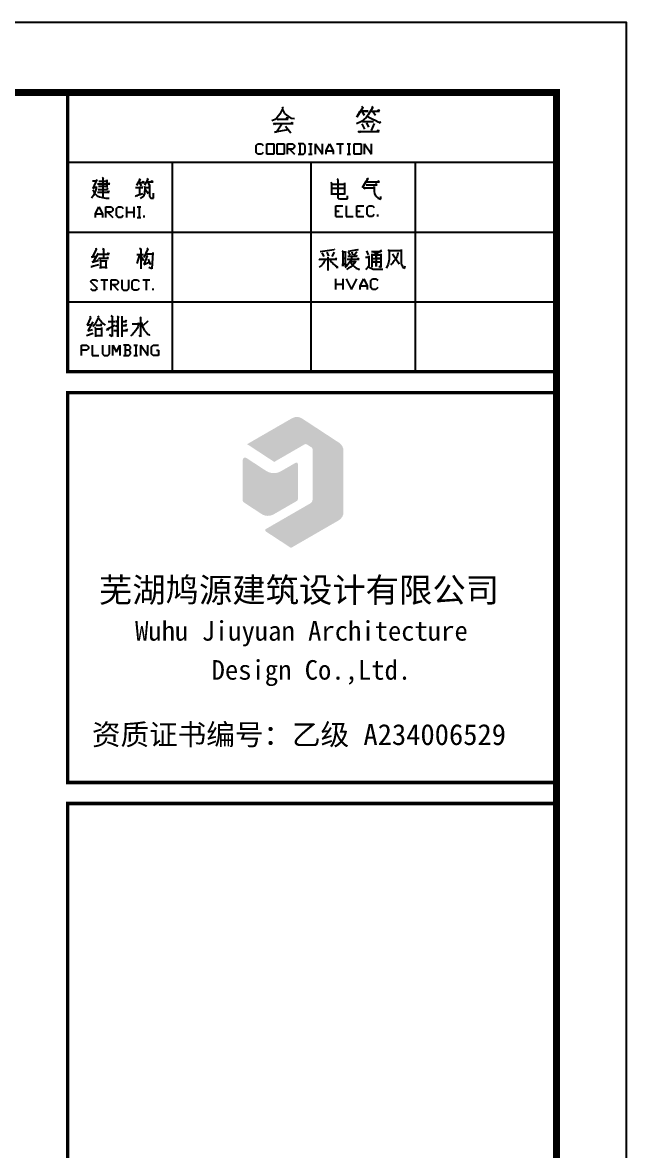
# Model space of a CAD drawing. Extents: x 2025205 to 2402328, y -557483 to 329036.
# Drawn here: x 2164710 to 2177677, y 159429 to 183654 of the extents above; entities that cross this region are included whole.
import ezdxf

# ---------------------------------------------------------------- set-up
doc = ezdxf.new("R2010")
doc.units = 0
doc.header["$LTSCALE"] = 1500
doc.header["$MEASUREMENT"] = 0
doc.layers.add('PUB_TITLE', color=4, linetype='Continuous')
doc.styles.add('STYLE4', font='simfang.ttf', dxfattribs={"width": 0.8})
doc.styles.add('图签2', font='simhei.ttf', dxfattribs={"height": 1000})

msp = doc.modelspace()

# ---------------------------------------------------------------- hatches: boundary and pattern name
at = {"layer": 'PUB_TITLE'}
h = msp.add_hatch(color=256, dxfattribs=at)
edge = h.paths.add_edge_path()
edge.add_ellipse((2171397.338064572, 174456.3832694849), major_axis=(-144.1779285890087, 144.1779285890087), ratio=0.9999999999999653, start_angle=225.0000000001424, end_angle=281.7428642561471)
edge.add_line((2171509.155402659, 174626.8867388619), (2170711.892938344, 175149.7368993275))
edge.add_ellipse((2170600.075600257, 174979.2334299511), major_axis=(-144.1779285887359, 144.1779285887359), ratio=0.9999999999999974, start_angle=-78.25713574382821, end_angle=-14.99999997287442)
edge.add_line((2170498.126409197, 175155.8146084617), (2169532.316187007, 174598.2038173061))
edge.add_line((2169532.316187007, 174598.2038173061), (2170113.731532861, 174216.9076689461))
edge.add_line((2170113.731532861, 174216.9076689461), (2170765.656832411, 174593.2969157211))
edge.add_ellipse((2170791.144130176, 174549.1516210935), major_axis=(36.04448214693746, 36.04448214693745), ratio=0.9999999999999745, start_angle=371.7428642561522, end_angle=435.0000000271238, ccw=False)
edge.add_line((2170819.098464698, 174591.7774884379), (2170915.236779441, 174528.7293260831))
edge.add_ellipse((2170887.282444919, 174486.1034587394), major_axis=(36.04448214777827, 36.04448214777825), ratio=0.9999999999997462, start_angle=314.99999999992565, end_angle=371.74286425592777, ccw=False)
edge.add_line((2170938.257040449, 174486.1034587387), (2170938.257040449, 173413.5759808044))
edge.add_ellipse((2170836.30784939, 173413.5759808044), major_axis=(-72.0889642944451, 72.088964294445), ratio=0.9999999999999458, start_angle=165.0000000265585, end_angle=224.999999999599, ccw=False)
edge.add_line((2170887.282444919, 173325.2853915484), (2169935.314594411, 172775.6664973998))
edge.add_ellipse((2169950.606973067, 172749.1793206236), major_axis=(-21.62668928813794, 21.62668928813793), ratio=0.9999999999999007, start_angle=-14.99999997343389, end_angle=101.742864255415)
edge.add_line((2169933.834372356, 172723.6038002181), (2170457.971961685, 172379.8707951515))
edge.add_ellipse((2170474.744562397, 172405.4463155563), major_axis=(21.62668928817741, 21.62668928817741), ratio=0.9999999999999938, start_angle=191.7428642543983, end_angle=255.000000025383)
edge.add_line((2170490.036941055, 172378.9591387794), (2171499.287255629, 172961.6500789404))
edge.add_ellipse((2171397.338064572, 173138.2312574517), major_axis=(144.1779285892063, 144.1779285892062), ratio=0.9999999999999477, start_angle=255.0000000270828, end_angle=315.0000000001423)
edge.add_line((2171601.236446689, 173138.2312574524), (2171601.236446689, 174456.3832694863))
h = msp.add_hatch(color=256, dxfattribs=at)
edge = h.paths.add_edge_path()
edge.add_ellipse((2169479.834981198, 173385.8926927447), major_axis=(29.71613420644969, 29.71613420644967), ratio=0.9999999999998969, start_angle=135.0000000030776, end_angle=191.742864259058)
edge.add_line((2169456.788603314, 173350.7506704645), (2169839.783500108, 173099.5800055824))
edge.add_ellipse((2169978.061767433, 173310.4321392584), major_axis=(-178.2968052391988, 178.2968052391988), ratio=0.9999999999999803, start_angle=101.7428642559012, end_angle=165.0000000269085)
edge.add_line((2170104.13664755, 173092.0640415752), (2170600.211208604, 173378.4728226243))
edge.add_ellipse((2170579.198728582, 173414.8675055716), major_axis=(-29.71613420645653, 29.71613420645653), ratio=0.9999999999999422, start_angle=165.0000000269174, end_angle=224.9999999999087)
edge.add_line((2170621.223688621, 173414.8675055716), (2170621.223688621, 174172.9012722112))
edge.add_ellipse((2170590.638931304, 174172.9012722119), major_axis=(21.62668928826362, 21.62668928826361), ratio=0.999999999999947, start_angle=314.9999999999985, end_angle=435.0000000256456)
edge.add_line((2170575.346552646, 174199.3884489888), (2170258.486560963, 174016.4492476962))
edge.add_ellipse((2170105.562774379, 174281.321015462), major_axis=(-216.2668928831128, 216.2668928831128), ratio=0.999999999999995, start_angle=101.74286425591981, end_angle=165.0000000268788, ccw=False)
edge.add_line((2169937.836767246, 174025.5658113989), (2169516.738930723, 174301.7246439685))
edge.add_ellipse((2169488.784596201, 174259.0987766241), major_axis=(36.04448214751914, 36.04448214751913), ratio=0.9999999999999017, start_angle=11.7428642554654, end_angle=134.9486282428271)
edge.add_line((2169437.810021162, 174259.1444807616), (2169437.810021162, 173385.8926927419))

# ---------------------------------------------------------------- linework, layer by layer
for p, q in [((2170233.527014535, 181687.1619280255), (2170203.527014507, 181651.1619280311)), ((2170257.527014557, 181729.16192802), (2170233.527014535, 181687.1619280255)), ((2170299.527014596, 181813.1619280053), (2170257.527014557, 181729.16192802)), ((2170287.527014585, 181843.1619280004), (2170299.527014596, 181813.1619280053)), ((2170293.527014591, 181783.1619280109), (2170311.527014608, 181741.1619280172)), ((2170311.527014608, 181741.1619280172), (2170335.52701463, 181699.1619280241)), ((2170335.52701463, 181699.1619280241), (2170371.527014663, 181669.1619280283)), ((2172015.527016195, 181831.1619280032), (2171889.527016077, 181621.1619280367)), ((2171889.527016077, 181621.1619280367), (2171961.527016144, 181747.1619280165)), ((2171961.527016144, 181747.1619280165), (2172129.527016301, 181747.1619280165)), ((2171991.527016172, 181855.161927999), (2172027.527016206, 181819.1619280053)), ((2171997.527016178, 181747.1619280165), (2172045.527016222, 181663.1619280297)), ((2172129.527016301, 181747.1619280165), (2171997.527016178, 181747.1619280165)), ((2172027.527016206, 181819.1619280053), (2172015.527016195, 181831.1619280032)), ((2172225.52701639, 181825.1619280046), (2172129.527016301, 181675.1619280276)), ((2172183.527016351, 181747.1619280165), (2172375.52701653, 181747.1619280165)), ((2172201.527016368, 181849.1619279997), (2172237.527016401, 181819.1619280053)), ((2172237.527016401, 181819.1619280053), (2172225.52701639, 181825.1619280046)), ((2172231.527016396, 181741.1619280172), (2172291.527016452, 181663.1619280297)), ((2172351.527016507, 181777.1619280109), (2172327.527016485, 181753.1619280158)), ((2172375.52701653, 181747.1619280165), (2172351.527016507, 181777.1619280109)), ((2170131.52701444, 181573.1619280444), (2170059.527014373, 181543.1619280493)), ((2170101.527014412, 181483.1619280591), (2170521.527014803, 181483.1619280591)), ((2170119.527014429, 181459.1619280619), (2170101.527014412, 181483.1619280591)), ((2170143.527014451, 181483.1619280591), (2170119.527014429, 181459.1619280619)), ((2170167.527014473, 181609.1619280388), (2170131.52701444, 181573.1619280444)), ((2170161.527014468, 181303.161928087), (2170275.527014574, 181477.1619280591)), ((2170203.527014507, 181651.1619280311), (2170167.527014473, 181609.1619280388)), ((2170179.527014485, 181579.1619280437), (2170413.527014703, 181579.1619280437)), ((2170197.527014501, 181555.1619280465), (2170179.527014485, 181579.1619280437)), ((2170221.527014524, 181579.1619280437), (2170197.527014501, 181555.1619280465)), ((2170371.527014663, 181669.1619280283), (2170419.527014708, 181633.1619280353)), ((2170389.52701468, 181615.1619280381), (2170371.527014663, 181585.1619280423)), ((2170413.527014703, 181579.1619280437), (2170389.52701468, 181615.1619280381)), ((2170419.527014708, 181633.1619280353), (2170473.527014758, 181603.1619280388)), ((2170473.527014758, 181603.1619280388), (2170551.527014831, 181591.1619280409)), ((2170491.527014775, 181507.1619280549), (2170473.527014758, 181483.1619280591)), ((2170521.527014803, 181483.1619280591), (2170491.527014775, 181507.1619280549)), ((2171985.527016167, 181525.1619280521), (2171883.527016072, 181477.1619280591)), ((2172039.527016217, 181573.1619280444), (2171985.527016167, 181525.1619280521)), ((2171997.527016178, 181477.1619280591), (2172051.527016228, 181363.1619280779)), ((2172009.527016189, 181525.1619280521), (2172243.527016407, 181525.1619280521)), ((2172087.527016262, 181615.1619280381), (2172039.527016217, 181573.1619280444)), ((2172129.527016301, 181675.1619280276), (2172087.527016262, 181615.1619280381)), ((2172093.527016267, 181501.1619280556), (2172141.527016312, 181405.1619280716)), ((2172111.527016284, 181645.1619280325), (2172171.52701634, 181609.1619280388)), ((2172171.52701634, 181609.1619280388), (2172231.527016396, 181579.1619280437)), ((2172261.527016424, 181483.1619280591), (2172195.527016362, 181333.1619280828)), ((2172231.527016396, 181579.1619280437), (2172279.52701644, 181555.1619280465)), ((2172279.52701644, 181555.1619280465), (2172345.527016502, 181519.1619280535)), ((2172345.527016502, 181519.1619280535), (2172405.527016558, 181513.1619280535)), ((2172405.527016558, 181513.1619280535), (2172357.527016513, 181495.1619280563)), ((2170413.527014703, 181351.16192808), (2170119.527014429, 181297.1619280884)), ((2170119.527014429, 181297.1619280884), (2170161.527014468, 181303.161928087)), ((2170353.527014647, 181429.1619280668), (2170467.527014753, 181285.1619280898)), ((2170467.527014753, 181285.1619280898), (2170413.527014703, 181351.16192808)), ((2171919.527016105, 181315.1619280856), (2172369.527016524, 181315.1619280856)), ((2171937.527016122, 181291.1619280891), (2171919.527016105, 181315.1619280856)), ((2171973.527016155, 181315.1619280856), (2171937.527016122, 181291.1619280891)), ((2172345.527016502, 181345.1619280814), (2172315.527016474, 181309.161928087)), ((2172369.527016524, 181315.1619280856), (2172345.527016502, 181345.1619280814)), ((2169727.628564021, 181011.8383523147), (2169765.128564057, 181049.3383523077)), ((2169727.628564021, 180861.8383523384), (2169727.628564021, 181011.8383523147)), ((2169765.128564057, 181049.3383523077), (2169840.128564127, 181049.3383523077)), ((2169840.128564127, 181049.3383523077), (2169877.62856416, 181011.8383523147)), ((2169952.62856423, 181049.3383523077), (2170102.62856437, 181049.3383523077)), ((2169952.62856423, 180824.3383523447), (2169952.62856423, 181049.3383523077)), ((2170102.62856437, 181049.3383523077), (2170102.62856437, 180824.3383523447)), ((2170177.62856444, 181049.3383523077), (2170327.628564579, 181049.3383523077)), ((2170177.62856444, 180824.3383523447), (2170177.62856444, 181049.3383523077)), ((2170327.628564579, 181049.3383523077), (2170327.628564579, 180824.3383523447)), ((2170402.628564649, 181049.3383523077), (2170515.128564755, 181049.3383523077)), ((2170402.628564649, 180824.3383523447), (2170402.628564649, 181049.3383523077)), ((2170515.128564755, 181049.3383523077), (2170552.628564789, 181011.8383523147)), ((2170552.628564789, 180974.3383523203), (2170515.128564755, 180936.8383523258)), ((2170552.628564789, 181011.8383523147), (2170552.628564789, 180974.3383523203)), ((2170740.128564965, 181049.3383523077), (2170627.628564859, 181049.3383523077)), ((2170665.128564895, 181049.3383523077), (2170665.128564895, 180824.3383523447)), ((2170777.628564999, 181011.8383523147), (2170740.128564965, 181049.3383523077)), ((2170777.628564999, 180861.8383523384), (2170777.628564999, 181011.8383523147)), ((2170852.628565068, 181049.3383523077), (2170927.628565138, 181049.3383523077)), ((2170890.128565105, 181049.3383523077), (2170890.128565105, 180824.3383523447)), ((2171002.628565208, 181049.3383523077), (2171152.628565348, 180824.3383523447)), ((2171002.628565208, 180824.3383523447), (2171002.628565208, 181049.3383523077)), ((2171152.628565348, 180824.3383523447), (2171152.628565348, 181049.3383523077)), ((2171227.628565418, 180899.3383523328), (2171302.628565487, 181049.3383523077)), ((2171302.628565487, 181049.3383523077), (2171377.628565557, 180899.3383523328)), ((2171452.628565627, 181049.3383523077), (2171602.628565767, 181049.3383523077)), ((2171527.628565697, 181049.3383523077), (2171527.628565697, 180824.3383523447)), ((2171677.628565837, 181049.3383523077), (2171752.628565907, 181049.3383523077)), ((2171715.128565873, 181049.3383523077), (2171715.128565873, 180824.3383523447)), ((2171827.628565976, 181049.3383523077), (2171977.628566116, 181049.3383523077)), ((2171827.628565976, 180824.3383523447), (2171827.628565976, 181049.3383523077)), ((2171977.628566116, 181049.3383523077), (2171977.628566116, 180824.3383523447)), ((2172052.628566186, 181049.3383523077), (2172202.628566326, 180824.3383523447)), ((2172052.628566186, 180824.3383523447), (2172052.628566186, 181049.3383523077)), ((2172202.628566326, 180824.3383523447), (2172202.628566326, 181049.3383523077)), ((2169765.128564057, 180824.3383523447), (2169727.628564021, 180861.8383523384)), ((2169840.128564127, 180824.3383523447), (2169765.128564057, 180824.3383523447)), ((2169877.62856416, 180861.8383523384), (2169840.128564127, 180824.3383523447)), ((2170102.62856437, 180824.3383523447), (2169952.62856423, 180824.3383523447)), ((2170327.628564579, 180824.3383523447), (2170177.62856444, 180824.3383523447)), ((2170515.128564755, 180936.8383523258), (2170402.628564649, 180936.8383523258)), ((2170440.128564686, 180936.8383523258), (2170552.628564789, 180824.3383523447)), ((2170627.628564859, 180824.3383523447), (2170740.128564965, 180824.3383523447)), ((2170740.128564965, 180824.3383523447), (2170777.628564999, 180861.8383523384)), ((2170852.628565068, 180824.3383523447), (2170927.628565138, 180824.3383523447)), ((2171227.628565418, 180899.3383523328), (2171377.628565557, 180899.3383523328)), ((2171227.628565418, 180824.3383523447), (2171227.628565418, 180899.3383523328)), ((2171377.628565557, 180899.3383523328), (2171377.628565557, 180824.3383523447)), ((2171677.628565837, 180824.3383523447), (2171752.628565907, 180824.3383523447)), ((2171977.628566116, 180824.3383523447), (2171827.628565976, 180824.3383523447)), ((2165677.348925039, 180653.5004129116), (2176177.348934818, 180653.5004129116)), ((2167923.895690979, 180653.5004129116), (2167923.895690979, 176195.2545468127)), ((2170899.007811868, 180653.5004129116), (2170899.007811868, 176195.2545468127)), ((2173143.864366502, 180653.5004129116), (2173143.864366502, 176195.2545468127)), ((2166211.336835577, 180253.2215390466), (2166283.336835644, 180253.2215390466)), ((2166307.336835667, 180282.0215390427), (2166216.136835582, 180090.0215390734)), ((2166345.736835702, 180248.4215390491), (2166518.536835863, 180248.4215390491)), ((2166417.736835769, 180330.0215390357), (2166451.336835801, 180306.0215390399)), ((2166432.136835783, 180315.6215390377), (2166432.136835783, 179898.0215391049)), ((2166451.336835801, 180306.0215390399), (2166432.136835783, 180315.6215390377)), ((2166518.536835863, 180277.2215390445), (2166518.536835863, 180109.2215390718)), ((2166518.536835863, 180248.4215390491), (2166518.536835863, 180277.2215390445)), ((2167233.736836529, 180291.6215390412), (2167156.936836458, 180157.221539062)), ((2167214.536836511, 180301.2215390389), (2167238.536836534, 180277.2215390424)), ((2167238.536836534, 180277.2215390424), (2167233.736836529, 180291.6215390412)), ((2167300.936836592, 180238.8215390486), (2167286.536836579, 180219.6215390523)), ((2167329.736836619, 180219.6215390523), (2167300.936836592, 180238.8215390486)), ((2167401.736836683, 180286.8215390423), (2167324.936836611, 180162.0215390623)), ((2167382.536836665, 180310.8215390388), (2167406.536836687, 180282.0215390427)), ((2167406.536836687, 180282.0215390427), (2167401.736836683, 180286.8215390423)), ((2167488.136836763, 180253.2215390466), (2167468.936836746, 180234.0215390497)), ((2167516.93683679, 180229.2215390501), (2167488.136836763, 180253.2215390466)), ((2171458.062189285, 180299.8312637785), (2171477.262189303, 180285.4312637798)), ((2171477.262189303, 180285.4312637798), (2171477.262189303, 179887.0312638446)), ((2172117.551953681, 180290.23126378), (2172011.951953582, 180112.6312638088)), ((2172107.951953672, 180319.0312637761), (2172122.351953685, 180280.6312637823)), ((2172122.351953685, 180280.6312637823), (2172117.551953681, 180290.23126378)), ((2172347.951953895, 180256.6312637851), (2172328.751953878, 180227.8312637897)), ((2172371.951953918, 180232.6312637886), (2172347.951953895, 180256.6312637851)), ((2166216.136835582, 180090.0215390734), (2166235.3368356, 180109.2215390704)), ((2166220.936835586, 180061.221539078), (2166240.136835604, 180032.4215390827)), ((2166235.3368356, 180109.2215390704), (2166292.936835653, 180109.2215390704)), ((2166240.136835604, 180032.4215390827), (2166249.736835613, 179998.821539087)), ((2166264.136835626, 180013.2215390857), (2166249.736835613, 179974.8215390919)), ((2166249.736835613, 179998.821539087), (2166273.736835635, 179965.2215390927)), ((2166278.53683564, 180046.8215390793), (2166264.136835626, 180013.2215390857)), ((2166288.136835649, 180080.4215390736), (2166278.53683564, 180046.8215390793)), ((2166292.936835653, 180133.2215390662), (2166288.136835649, 180080.4215390736)), ((2166292.936835653, 180109.2215390704), (2166292.936835653, 180133.2215390662)), ((2166316.936835676, 180186.0215390595), (2166585.736835926, 180186.0215390595)), ((2166316.936835676, 180008.4215390868), (2166571.336835912, 180008.4215390868)), ((2166336.136835693, 180066.021539079), (2166532.936835879, 180066.021539079)), ((2166518.536835863, 180133.2215390669), (2166340.936835698, 180133.2215390669)), ((2166528.136835872, 180085.2215390746), (2166513.736835859, 180070.8215390779)), ((2166518.536835863, 180109.2215390718), (2166518.536835863, 180133.2215390669)), ((2166537.736835881, 180070.8215390779), (2166528.136835872, 180090.0215390734)), ((2166532.936835879, 180090.0215390748), (2166528.136835872, 180085.2215390746)), ((2166556.936835899, 180032.4215390827), (2166528.136835872, 180008.4215390868)), ((2166532.936835879, 180066.021539079), (2166532.936835879, 180090.0215390748)), ((2166566.536835908, 180205.2215390557), (2166552.136835895, 180186.0215390595)), ((2166571.336835912, 180008.4215390868), (2166556.936835899, 180032.4215390827)), ((2166585.736835926, 180186.0215390595), (2166566.536835908, 180205.2215390557)), ((2167137.736836437, 180114.0215390692), (2167296.136836585, 180114.0215390692)), ((2167200.136836498, 180219.6215390523), (2167329.736836619, 180219.6215390523)), ((2167219.336836513, 180114.0215390692), (2167219.336836513, 179955.621539095)), ((2167296.136836585, 180114.0215390692), (2167219.336836513, 180114.0215390692)), ((2167224.13683652, 180210.0215390539), (2167257.736836552, 180157.221539062)), ((2167257.736836552, 180171.62153906), (2167252.936836547, 180152.4215390631)), ((2167257.736836552, 180157.221539062), (2167257.736836552, 180171.62153906)), ((2167320.136836607, 180138.0215390658), (2167334.53683662, 180109.2215390704)), ((2167334.53683662, 180109.2215390704), (2167329.736836616, 179979.6215390915)), ((2167344.136836629, 180114.0215390706), (2167435.336836714, 180114.0215390706)), ((2167348.936836634, 180066.0215390776), (2167406.536836687, 179984.4215390903)), ((2167368.136836652, 180229.2215390501), (2167516.93683679, 180229.2215390501)), ((2167396.936836679, 180224.4215390512), (2167430.53683671, 180162.0215390623)), ((2167416.136836696, 179998.8215390891), (2167396.936836679, 180008.4215390868)), ((2167406.536836687, 179984.4215390903), (2167416.136836696, 179998.8215390891)), ((2167440.136836719, 180176.4215390603), (2167425.736836705, 180147.6215390635)), ((2167430.53683671, 180162.0215390623), (2167440.136836719, 180176.4215390603)), ((2167435.336836714, 180147.6215390642), (2167435.336836714, 179922.0215391014)), ((2167435.336836714, 180114.0215390706), (2167435.336836714, 180147.6215390642)), ((2171328.462189164, 180223.0312637908), (2171342.862189177, 180199.0312637943)), ((2171342.862189177, 180199.0312637943), (2171342.862189177, 179954.2312638331)), ((2171347.662189182, 180179.8312637974), (2171621.262189437, 180179.8312637974)), ((2171347.662189182, 180098.2312638108), (2171621.262189437, 180098.2312638108)), ((2171626.062189441, 180208.6312637934), (2171626.062189441, 179963.8312638323)), ((2172011.951953582, 180112.6312638088), (2172079.151953642, 180232.6312637886)), ((2172040.751953609, 180103.0312638097), (2172261.551953815, 180103.0312638097)), ((2172064.751953632, 180079.0312638131), (2172040.751953609, 180103.0312638097)), ((2172079.151953645, 180103.0312638097), (2172064.751953632, 180079.0312638131)), ((2172079.151953642, 180232.6312637886), (2172371.951953918, 180232.6312637886)), ((2172088.751953654, 180170.2312637996), (2172323.951953873, 180170.2312637996)), ((2172261.551953815, 180131.8312638057), (2172261.551953815, 180074.2312638143)), ((2172261.551953815, 180103.0312638097), (2172261.551953815, 180131.8312638057)), ((2172261.551953815, 180074.2312638143), (2172261.551953815, 180031.0312638222)), ((2172261.551953815, 180031.0312638222), (2172266.351953819, 179978.2312638303)), ((2172299.951953851, 180189.4312637951), (2172280.751953833, 180165.4312637993)), ((2172323.951953873, 180170.2312637996), (2172299.951953851, 180189.4312637951)), ((2166230.536835595, 179936.4215390966), (2166192.136835559, 179878.8215391072)), ((2166249.736835613, 179974.8215390919), (2166230.536835595, 179936.4215390966)), ((2166273.736835635, 179965.2215390927), (2166312.136835671, 179931.6215390977)), ((2166312.136835671, 179931.6215390977), (2166360.136835716, 179912.4215391015)), ((2166360.136835716, 179912.4215391015), (2166427.336835778, 179893.2215391053)), ((2166427.336835778, 179893.2215391053), (2166499.336835845, 179883.6215391075)), ((2166499.336835845, 179883.6215391075), (2166571.336835912, 179883.6215391075)), ((2167132.936836433, 179931.6215390991), (2167291.33683658, 179984.4215390903)), ((2167156.936836455, 179917.2215391011), (2167132.936836433, 179931.6215390991)), ((2167166.536836464, 179936.421539098), (2167156.936836455, 179917.2215391011)), ((2167305.736836594, 179922.0215391014), (2167238.536836531, 179874.0215391084)), ((2167329.736836616, 179979.6215390915), (2167305.736836594, 179922.0215391014)), ((2167435.336836714, 179922.0215391014), (2167449.736836728, 179893.2215391053)), ((2167449.736836728, 179893.2215391053), (2167464.136836741, 179883.6215391075)), ((2167464.136836741, 179883.6215391075), (2167483.336836759, 179878.8215391072)), ((2167483.336836759, 179878.8215391072), (2167521.736836795, 179878.8215391072)), ((2167521.736836795, 179878.8215391072), (2167521.736836795, 179989.2215390892)), ((2171352.462189186, 179978.2312638303), (2171621.262189437, 179978.2312638303)), ((2171477.262189303, 179887.0312638446), (2171486.862189312, 179872.6312638465)), ((2171486.862189312, 179872.6312638465), (2171520.462189343, 179867.8312638463)), ((2171520.462189343, 179867.8312638463), (2171688.462189499, 179867.8312638463)), ((2171688.462189499, 179867.8312638463), (2171688.462189499, 179930.2312638366)), ((2172266.351953819, 179978.2312638303), (2172295.151953846, 179925.4312638377)), ((2172295.151953846, 179925.4312638377), (2172347.951953895, 179882.2312638457)), ((2172347.951953895, 179882.2312638457), (2172400.751953945, 179863.0312638488)), ((2172400.751953945, 179863.0312638488), (2172400.751953945, 179915.83126384)), ((2166273.7738069, 179544.755672005), (2166348.77380697, 179694.7556719813)), ((2166273.7738069, 179544.755672005), (2166423.773807039, 179544.755672005)), ((2166273.7738069, 179469.7556720169), (2166273.7738069, 179544.755672005)), ((2166348.77380697, 179694.7556719813), (2166423.773807039, 179544.755672005)), ((2166423.773807039, 179544.755672005), (2166423.773807039, 179469.7556720169)), ((2166498.773807109, 179694.7556719813), (2166611.273807213, 179694.7556719813)), ((2166498.773807109, 179469.7556720169), (2166498.773807109, 179694.7556719813)), ((2166611.273807213, 179582.2556719994), (2166498.773807109, 179582.2556719994)), ((2166536.273807143, 179582.2556719994), (2166648.773807249, 179469.7556720169)), ((2166611.273807213, 179694.7556719813), (2166648.773807249, 179657.2556719868)), ((2166648.773807249, 179619.7556719924), (2166611.273807213, 179582.2556719994)), ((2166648.773807249, 179657.2556719868), (2166648.773807249, 179619.7556719924)), ((2166723.773807319, 179657.2556719868), (2166761.273807352, 179694.7556719813)), ((2166723.773807319, 179507.2556720106), (2166723.773807319, 179657.2556719868)), ((2166761.273807352, 179469.7556720169), (2166723.773807319, 179507.2556720106)), ((2166761.273807352, 179694.7556719813), (2166836.273807422, 179694.7556719813)), ((2166836.273807422, 179694.7556719813), (2166873.773807459, 179657.2556719868)), ((2166873.773807459, 179507.2556720106), (2166836.273807422, 179469.7556720169)), ((2166948.773807528, 179469.7556720169), (2166948.773807528, 179694.7556719813)), ((2166948.773807528, 179582.2556719994), (2167098.773807668, 179582.2556719994)), ((2167098.773807668, 179694.7556719813), (2167098.773807668, 179469.7556720169)), ((2167173.773807738, 179694.7556719813), (2167248.773807808, 179694.7556719813)), ((2167211.273807772, 179694.7556719813), (2167211.273807772, 179469.7556720169)), ((2167323.773807878, 179469.7556720169), (2167323.773807878, 179507.2556720106)), ((2171435.434734755, 179715.2899094732), (2171585.434734895, 179715.2899094732)), ((2171435.434734755, 179490.2899095095), (2171435.434734755, 179715.2899094732)), ((2171435.434734755, 179602.7899094913), (2171510.434734825, 179602.7899094913)), ((2171660.434734965, 179715.2899094732), (2171660.434734965, 179490.2899095095)), ((2171885.434735174, 179715.2899094732), (2172035.434735314, 179715.2899094732)), ((2171885.434735174, 179490.2899095095), (2171885.434735174, 179715.2899094732)), ((2171885.434735174, 179602.7899094913), (2171960.434735244, 179602.7899094913)), ((2172110.434735384, 179677.7899094801), (2172147.934735417, 179715.2899094732)), ((2172110.434735384, 179527.7899095039), (2172110.434735384, 179677.7899094801)), ((2172147.934735417, 179490.2899095095), (2172110.434735384, 179527.7899095039)), ((2172147.934735417, 179715.2899094732), (2172222.934735487, 179715.2899094732)), ((2172222.934735487, 179715.2899094732), (2172260.434735524, 179677.7899094801)), ((2172260.434735524, 179527.7899095039), (2172222.934735487, 179490.2899095095)), ((2172335.434735593, 179490.2899095095), (2172335.434735593, 179527.7899095039)), ((2166836.273807422, 179469.7556720169), (2166761.273807352, 179469.7556720169)), ((2167173.773807738, 179469.7556720169), (2167248.773807808, 179469.7556720169)), ((2171435.434734755, 179490.2899095095), (2171585.434734895, 179490.2899095095)), ((2171660.434734965, 179490.2899095095), (2171810.434735104, 179490.2899095095)), ((2171885.434735174, 179490.2899095095), (2172035.434735314, 179490.2899095095)), ((2172222.934735487, 179490.2899095095), (2172147.934735417, 179490.2899095095)), ((2165677.348925039, 179153.5004131519), (2176177.348934818, 179153.5004131519)), ((2166292.936835653, 178785.3560391394), (2166211.336835577, 178622.1560391663)), ((2166283.336835644, 178814.1560391355), (2166292.936835653, 178785.3560391394)), ((2166427.336835778, 178799.7560391375), (2166456.136835805, 178785.3560391401)), ((2166446.536835796, 178794.9560391379), (2166446.536835796, 178598.1560391691)), ((2166456.136835805, 178785.3560391401), (2166446.536835796, 178794.9560391379)), ((2167219.336836516, 178809.3560391353), (2167252.936836547, 178790.156039139)), ((2167252.936836547, 178790.156039139), (2167252.936836547, 178362.9560392071)), ((2167396.936836681, 178790.156039139), (2167310.536836601, 178607.7560391682)), ((2167377.736836663, 178814.1560391355), (2167396.936836681, 178790.156039139)), ((2171393.398761988, 178792.3016471653), (2171398.198761992, 178773.1016471684)), ((2171892.598762453, 178787.5016471664), (2171911.79876247, 178758.7016471704)), ((2172559.798763074, 178782.7016471676), (2172583.798763096, 178753.9016471708)), ((2172838.198763333, 178782.7016471662), (2172838.198763333, 178509.1016472103)), ((2166192.136835559, 178612.5560391671), (2166292.936835656, 178636.5560391636)), ((2166211.336835577, 178622.1560391663), (2166192.136835559, 178612.5560391671)), ((2166201.736835571, 178506.9560391847), (2166331.336835692, 178540.5560391783)), ((2166331.336835692, 178694.1560391537), (2166225.736835593, 178516.5560391825)), ((2166292.936835656, 178636.5560391636), (2166331.336835692, 178694.1560391537)), ((2166321.736835683, 178554.956039177), (2166316.936835678, 178535.7560391794)), ((2166331.336835692, 178540.5560391783), (2166321.736835683, 178554.956039177)), ((2166350.536835707, 178679.756039157), (2166571.336835912, 178679.756039157)), ((2166364.93683572, 178665.356039159), (2166350.536835707, 178679.756039157)), ((2166350.536835707, 178593.3560391702), (2166556.936835902, 178593.3560391702)), ((2166360.136835716, 178569.3560391744), (2166350.536835707, 178593.3560391702)), ((2166379.336835734, 178583.7560391724), (2166360.136835716, 178569.3560391744)), ((2166379.336835734, 178679.756039157), (2166364.93683572, 178665.356039159)), ((2166364.936835723, 178559.7560391759), (2166384.136835738, 178540.5560391783)), ((2166384.136835738, 178540.5560391783), (2166384.136835738, 178367.7560392059)), ((2166504.13683585, 178550.1560391774), (2166504.13683585, 178530.9560391805)), ((2166504.13683585, 178367.7560392059), (2166504.13683585, 178550.1560391774)), ((2166532.936835879, 178617.3560391674), (2166528.136835872, 178598.1560391705)), ((2166556.936835902, 178593.3560391702), (2166532.936835879, 178617.3560391674)), ((2166556.936835899, 178708.5560391524), (2166542.536835886, 178684.5560391559)), ((2166571.336835912, 178679.756039157), (2166556.936835899, 178708.5560391524)), ((2167161.736836462, 178670.1560391579), (2167305.736836596, 178670.1560391579)), ((2167224.13683652, 178665.356039159), (2167166.536836467, 178478.1560391893)), ((2167252.936836547, 178636.5560391636), (2167305.736836596, 178540.5560391797)), ((2167387.336836672, 178641.3560391646), (2167310.536836601, 178454.1560391949)), ((2167358.536836646, 178684.5560391559), (2167502.53683678, 178684.5560391559)), ((2167368.136836655, 178660.5560391615), (2167387.336836672, 178641.3560391646)), ((2167406.53683669, 178569.3560391772), (2167449.736836731, 178454.1560391949)), ((2167507.336836784, 178718.1560391502), (2167483.336836762, 178362.9560392085)), ((2171081.398761697, 178571.5016472), (2171455.798762046, 178571.5016472)), ((2171095.798761711, 178552.3016472044), (2171081.398761697, 178571.5016472)), ((2171398.198761992, 178773.1016471684), (2171100.598761715, 178729.9016471764)), ((2171138.998761751, 178705.9016471799), (2171177.398761787, 178629.1016471921)), ((2171206.198761813, 178552.3016472044), (2171196.598761804, 178533.1016472075)), ((2171244.598761849, 178720.3016471765), (2171282.998761885, 178638.7016471899)), ((2171268.598761871, 178614.7016471927), (2171268.598761871, 178331.5016472391)), ((2171311.798761912, 178561.9016472022), (2171321.398761921, 178537.9016472064)), ((2171321.398761921, 178537.9016472064), (2171345.398761943, 178509.101647211)), ((2171402.998761997, 178725.1016471768), (2171350.198761947, 178629.1016471921)), ((2171436.598762028, 178590.7016471969), (2171422.198762015, 178566.7016472011)), ((2171455.798762046, 178571.5016472), (2171436.598762028, 178590.7016471969)), ((2171566.198762149, 178753.9016471708), (2171585.398762167, 178734.7016471745)), ((2171580.598762162, 178595.5016471965), (2171647.798762225, 178595.5016471965)), ((2171585.398762167, 178734.7016471745), (2171585.398762167, 178417.9016472246)), ((2171642.99876222, 178720.3016471779), (2171585.398762167, 178720.3016471779)), ((2171642.99876222, 178739.5016471741), (2171642.99876222, 178720.3016471779)), ((2171642.99876222, 178422.7016472248), (2171642.99876222, 178739.5016471741)), ((2171681.398762256, 178571.5016472014), (2171935.798762493, 178571.5016472014)), ((2171695.798762269, 178633.901647191), (2171892.598762453, 178633.901647191)), ((2171902.198762462, 178773.1016471684), (2171700.598762274, 178739.5016471741)), ((2171700.598762274, 178739.5016471741), (2171734.198762305, 178657.9016471875)), ((2171767.798762336, 178566.7016472011), (2171738.99876231, 178513.9016472099)), ((2171782.19876235, 178629.1016471921), (2171767.798762336, 178566.7016472011)), ((2171777.398762345, 178729.9016471764), (2171796.598762363, 178667.5016471853)), ((2171887.798762448, 178729.9016471764), (2171830.198762394, 178653.101647188)), ((2171882.998762444, 178648.3016471891), (2171873.398762435, 178633.901647191)), ((2171892.598762453, 178633.901647191), (2171882.998762444, 178648.3016471891)), ((2171911.79876247, 178590.7016471976), (2171897.398762457, 178566.7016472011)), ((2171911.79876247, 178758.7016471704), (2171902.198762462, 178773.1016471684)), ((2171935.798762493, 178571.5016472014), (2171911.79876247, 178590.7016471976)), ((2172074.998762622, 178614.7016471941), (2172142.198762685, 178614.7016471941)), ((2172098.998762645, 178753.9016471708), (2172132.598762676, 178662.7016471864)), ((2172142.198762685, 178643.5016471902), (2172142.198762685, 178422.7016472248)), ((2172142.198762685, 178614.7016471941), (2172142.198762685, 178643.5016471902)), ((2172204.598762743, 178739.5016471741), (2172401.398762926, 178739.5016471741)), ((2172214.198762752, 178686.7016471815), (2172214.198762752, 178662.7016471857)), ((2172214.198762752, 178398.7016472276), (2172214.198762752, 178686.7016471815)), ((2172214.198762752, 178662.7016471857), (2172401.398762926, 178662.7016471857)), ((2172223.798762761, 178585.901647198), (2172401.398762926, 178585.901647198)), ((2172257.398762792, 178720.3016471765), (2172334.198762864, 178667.5016471853)), ((2172300.598762833, 178686.7016471829), (2172257.398762792, 178720.3016471765)), ((2172420.598762944, 178758.7016471704), (2172300.598762833, 178686.7016471829)), ((2172305.398762837, 178653.1016471866), (2172305.398762837, 178413.1016472257)), ((2172305.398762837, 178585.901647198), (2172305.398762837, 178653.1016471866)), ((2172401.398762926, 178585.901647198), (2172305.398762837, 178585.901647198)), ((2172401.398762926, 178739.5016471741), (2172420.598762944, 178758.7016471704)), ((2172401.398762926, 178686.7016471815), (2172401.398762926, 178408.3016472268)), ((2172401.398762926, 178662.7016471857), (2172401.398762926, 178686.7016471815)), ((2172583.798763096, 178566.7016472011), (2172574.198763087, 178528.3016472072)), ((2172583.798763096, 178753.9016471708), (2172583.798763096, 178566.7016472011)), ((2172588.598763101, 178758.7016471697), (2172833.398763329, 178758.7016471697)), ((2172650.998763159, 178686.7016471808), (2172794.998763293, 178470.7016472151)), ((2172708.598763215, 178557.1016472019), (2172689.398763197, 178533.1016472054)), ((2172732.598763238, 178595.5016471958), (2172708.598763215, 178557.1016472019)), ((2172751.798763253, 178638.7016471885), (2172732.598763238, 178595.5016471958)), ((2172766.198763269, 178691.5016471797), (2172751.798763253, 178638.7016471885)), ((2172761.398763262, 178715.5016471762), (2172766.198763269, 178691.5016471797)), ((2166182.53683555, 178415.756039199), (2166345.736835702, 178458.9560391917)), ((2166201.736835568, 178401.3560392016), (2166182.53683555, 178415.756039199)), ((2166225.736835593, 178516.5560391825), (2166201.736835571, 178506.9560391847)), ((2166230.536835595, 178430.156039197), (2166201.736835568, 178401.3560392016)), ((2166504.13683585, 178530.9560391805), (2166384.136835738, 178530.9560391805)), ((2166384.136835738, 178401.3560392009), (2166504.13683585, 178401.3560392009)), ((2166384.136835738, 178367.7560392059), (2166384.136835738, 178401.3560392009)), ((2166504.13683585, 178401.3560392009), (2166504.13683585, 178367.7560392059)), ((2167310.536836601, 178454.1560391949), (2167430.536836713, 178506.9560391861)), ((2167483.336836762, 178362.9560392085), (2167420.936836704, 178391.7560392038)), ((2167459.336836739, 178468.5560391936), (2167435.336836717, 178502.1560391872)), ((2167449.736836731, 178454.1560391949), (2167459.336836739, 178468.5560391936)), ((2171110.198761727, 178417.901647226), (2171076.598761695, 178389.1016472299)), ((2171129.398761742, 178437.1016472222), (2171110.198761727, 178417.901647226)), ((2171153.398761764, 178456.3016472198), (2171129.398761742, 178437.1016472222)), ((2171172.598761782, 178485.1016472145), (2171153.398761764, 178456.3016472198)), ((2171182.198761791, 178509.101647211), (2171172.598761782, 178485.1016472145)), ((2171196.598761804, 178533.1016472075), (2171182.198761791, 178509.101647211)), ((2171345.398761943, 178509.101647211), (2171364.598761961, 178489.9016472148)), ((2171364.598761961, 178489.9016472148), (2171388.598761983, 178465.9016472176)), ((2171388.598761983, 178465.9016472176), (2171412.598762006, 178441.9016472218)), ((2171412.598762006, 178441.9016472218), (2171431.798762023, 178427.5016472244)), ((2171431.798762023, 178427.5016472244), (2171465.398762055, 178403.5016472279)), ((2171446.198762037, 178398.701647229), (2171489.398762077, 178398.701647229)), ((2171575.798762158, 178470.7016472165), (2171642.99876222, 178470.7016472165)), ((2171585.398762167, 178470.7016472165), (2171575.798762158, 178470.7016472165)), ((2171585.398762167, 178417.9016472246), (2171585.398762167, 178470.7016472165)), ((2171676.598762251, 178427.5016472237), (2171628.598762207, 178389.1016472299)), ((2171642.99876222, 178470.7016472165), (2171642.99876222, 178422.7016472248)), ((2171710.198762283, 178374.7016472311), (2171666.998762242, 178350.701647236)), ((2171705.398762278, 178461.1016472173), (2171676.598762251, 178427.5016472237)), ((2171738.99876231, 178513.9016472099), (2171705.398762278, 178461.1016472173)), ((2171753.398762323, 178398.7016472276), (2171710.198762283, 178374.7016472311)), ((2171748.598762318, 178509.1016472103), (2171772.598762341, 178475.5016472153)), ((2171753.398762323, 178523.5016472077), (2171858.998762421, 178523.5016472077)), ((2171796.598762363, 178437.1016472222), (2171753.398762323, 178398.7016472276)), ((2171772.598762341, 178475.5016472153), (2171801.398762368, 178437.1016472222)), ((2171834.998762399, 178485.1016472145), (2171796.598762363, 178437.1016472222)), ((2171801.398762368, 178437.1016472222), (2171834.998762399, 178403.5016472279)), ((2171858.998762421, 178533.1016472061), (2171834.998762399, 178485.1016472145)), ((2171834.998762399, 178403.5016472279), (2171873.398762435, 178374.7016472311)), ((2171858.998762421, 178523.5016472077), (2171858.998762421, 178533.1016472061)), ((2171873.398762435, 178374.7016472311), (2171940.598762497, 178360.3016472338)), ((2171945.398762502, 178360.3016472338), (2171916.598762475, 178345.9016472357)), ((2171940.598762497, 178360.3016472338), (2171945.398762502, 178360.3016472338)), ((2172098.998762645, 178365.1016472334), (2172074.998762622, 178350.701647236)), ((2172118.198762663, 178384.301647231), (2172098.998762645, 178365.1016472334)), ((2172142.198762685, 178422.7016472248), (2172118.198762663, 178384.301647231)), ((2172142.198762685, 178403.5016472279), (2172156.598762698, 178389.1016472299)), ((2172156.598762698, 178389.1016472299), (2172194.998762734, 178374.7016472318)), ((2172194.998762734, 178374.7016472318), (2172238.198762774, 178355.5016472356)), ((2172218.998762757, 178513.9016472092), (2172401.398762926, 178513.9016472092)), ((2172305.398762837, 178513.9016472092), (2172218.998762757, 178513.9016472092)), ((2172238.198762774, 178355.5016472356), (2172449.398762971, 178355.5016472356)), ((2172305.398762837, 178413.1016472257), (2172305.398762837, 178513.9016472092)), ((2172401.398762926, 178393.9016472287), (2172358.198762886, 178413.1016472257)), ((2172401.398762926, 178408.3016472268), (2172401.398762926, 178393.9016472287)), ((2172545.398763061, 178427.5016472237), (2172516.598763034, 178374.7016472311)), ((2172559.798763074, 178461.1016472173), (2172545.398763061, 178427.5016472237)), ((2172569.398763083, 178499.5016472125), (2172559.798763074, 178461.1016472173)), ((2172574.198763087, 178528.3016472072), (2172569.398763083, 178499.5016472125)), ((2172660.598763171, 178494.7016472123), (2172607.798763119, 178451.5016472188)), ((2172689.398763197, 178533.1016472054), (2172660.598763171, 178494.7016472123)), ((2172799.798763297, 178494.7016472123), (2172780.598763282, 178494.7016472123)), ((2172794.998763293, 178470.7016472151), (2172799.798763297, 178494.7016472123)), ((2172838.198763333, 178509.1016472103), (2172842.998763338, 178470.7016472165)), ((2172842.998763338, 178470.7016472165), (2172852.598763347, 178446.7016472199)), ((2172852.598763347, 178446.7016472199), (2172866.99876336, 178413.1016472257)), ((2172866.99876336, 178413.1016472257), (2172890.998763382, 178384.3016472296)), ((2172890.998763382, 178384.3016472296), (2172914.998763405, 178369.9016472322)), ((2172914.998763405, 178369.9016472322), (2172924.598763414, 178427.5016472223)), ((2166165.588550112, 178092.4720538701), (2166203.088550146, 178129.9720538645)), ((2166315.588550252, 177942.4720538938), (2166165.588550112, 178092.4720538701)), ((2166203.088550146, 178129.9720538645), (2166278.088550216, 178129.9720538645)), ((2166278.088550216, 178129.9720538645), (2166315.588550252, 178092.4720538701)), ((2166390.588550322, 178129.9720538645), (2166540.588550461, 178129.9720538645)), ((2166465.588550392, 178129.9720538645), (2166465.588550392, 177904.9720539001)), ((2166615.588550531, 178129.9720538645), (2166728.088550635, 178129.9720538645)), ((2166615.588550531, 177904.9720539001), (2166615.588550531, 178129.9720538645)), ((2166728.088550635, 178129.9720538645), (2166765.588550671, 178092.4720538701)), ((2166765.588550671, 178054.9720538757), (2166728.088550635, 178017.4720538813)), ((2166765.588550671, 178092.4720538701), (2166765.588550671, 178054.9720538757)), ((2166840.588550741, 178129.9720538645), (2166840.588550741, 177942.4720538938)), ((2166990.588550881, 177942.4720538938), (2166990.588550881, 178129.9720538645)), ((2167065.58855095, 178092.4720538701), (2167103.088550984, 178129.9720538645)), ((2167065.58855095, 177942.4720538938), (2167065.58855095, 178092.4720538701)), ((2167103.088550984, 178129.9720538645), (2167178.088551054, 178129.9720538645)), ((2167178.088551054, 178129.9720538645), (2167215.58855109, 178092.4720538701)), ((2167290.58855116, 178129.9720538645), (2167440.5885513, 178129.9720538645)), ((2167365.58855123, 178129.9720538645), (2167365.58855123, 177904.9720539001)), ((2171435.434734755, 177922.7045337725), (2171435.434734755, 178147.7045337362)), ((2171585.434734895, 178147.7045337362), (2171585.434734895, 177922.7045337725)), ((2171660.434734965, 178147.7045337362), (2171772.934735068, 177922.7045337725)), ((2171772.934735068, 177922.7045337725), (2171885.434735174, 178147.7045337362)), ((2171960.434735244, 177997.7045337593), (2172035.434735314, 178147.7045337362)), ((2172035.434735314, 178147.7045337362), (2172110.434735384, 177997.7045337593)), ((2172185.434735454, 178110.2045337425), (2172222.934735487, 178147.7045337362)), ((2172185.434735454, 177960.2045337656), (2172185.434735454, 178110.2045337425)), ((2172222.934735487, 178147.7045337362), (2172297.934735557, 178147.7045337362)), ((2172297.934735557, 178147.7045337362), (2172335.434735593, 178110.2045337425)), ((2166165.588550112, 177942.4720538938), (2166203.088550146, 177904.9720539001)), ((2166203.088550146, 177904.9720539001), (2166278.088550216, 177904.9720539001)), ((2166278.088550216, 177904.9720539001), (2166315.588550252, 177942.4720538938)), ((2166728.088550635, 178017.4720538813), (2166615.588550531, 178017.4720538813)), ((2166653.088550565, 178017.4720538813), (2166765.588550671, 177904.9720539001)), ((2166840.588550741, 177942.4720538938), (2166878.088550774, 177904.9720539001)), ((2166878.088550774, 177904.9720539001), (2166953.088550844, 177904.9720539001)), ((2166953.088550844, 177904.9720539001), (2166990.588550881, 177942.4720538938)), ((2167103.088550984, 177904.9720539001), (2167065.58855095, 177942.4720538938)), ((2167178.088551054, 177904.9720539001), (2167103.088550984, 177904.9720539001)), ((2167215.58855109, 177942.4720538938), (2167178.088551054, 177904.9720539001)), ((2167515.588551369, 177904.9720539001), (2167515.588551369, 177942.4720538938)), ((2171435.434734755, 178035.2045337537), (2171585.434734895, 178035.2045337537)), ((2171960.434735244, 177997.7045337593), (2172110.434735384, 177997.7045337593)), ((2171960.434735244, 177922.7045337725), (2171960.434735244, 177997.7045337593)), ((2172110.434735384, 177997.7045337593), (2172110.434735384, 177922.7045337725)), ((2172222.934735487, 177922.7045337725), (2172185.434735454, 177960.2045337656)), ((2172297.934735557, 177922.7045337725), (2172222.934735487, 177922.7045337725)), ((2172335.434735593, 177960.2045337656), (2172297.934735557, 177922.7045337725)), ((2165677.348925039, 177653.5004133915), (2176177.348934818, 177653.5004133915)), ((2166156.183695698, 177348.2334685752), (2166170.583695712, 177314.6334685809)), ((2166343.383695873, 177329.0334685796), (2166290.583695823, 177223.4334685965)), ((2166328.983695859, 177353.0334685748), (2166343.383695873, 177329.0334685796)), ((2166607.383696118, 177362.6334685739), (2166645.783696154, 177329.0334685796)), ((2166636.183696145, 177338.6334685774), (2166636.183696145, 176911.4334686468)), ((2166645.783696154, 177329.0334685796), (2166636.183696145, 177338.6334685774)), ((2166741.783696244, 177357.833468575), (2166775.383696275, 177319.4334685819)), ((2166756.183696257, 177329.0334685796), (2166756.183696257, 176906.633468648)), ((2166775.383696275, 177319.4334685819), (2166756.183696257, 177329.0334685796)), ((2166852.183696346, 176906.633468648), (2166852.183696346, 177348.2334685773)), ((2166170.583695712, 177314.6334685809), (2166093.78369564, 177151.4334686077)), ((2166093.78369564, 177151.4334686077), (2166175.383695716, 177165.8334686058)), ((2166218.583695753, 177228.2334685954), (2166112.983695658, 177031.4334686266)), ((2166242.583695779, 177146.6334686088), (2166213.783695752, 177122.633468613)), ((2166256.983695792, 177165.8334686058), (2166242.583695779, 177146.6334686088)), ((2166252.183695785, 177113.0334686139), (2166276.183695807, 177089.0334686188)), ((2166271.383695805, 177185.033468602), (2166256.983695792, 177165.8334686058)), ((2166290.583695823, 177223.4334685965), (2166271.383695805, 177185.033468602)), ((2166276.183695807, 177089.0334686188), (2166276.183695807, 176906.633468648)), ((2166280.983695814, 177151.4334686091), (2166410.583695932, 177151.4334686091)), ((2166343.383695873, 177305.0334685831), (2166391.383695917, 177247.4334685931)), ((2166396.183695919, 177175.4334686042), (2166386.58369591, 177151.4334686091)), ((2166391.383695917, 177247.4334685931), (2166405.783695931, 177223.4334685965)), ((2166410.583695932, 177151.4334686091), (2166396.183695919, 177175.4334686042)), ((2166405.783695931, 177223.4334685965), (2166429.783695953, 177199.4334686007)), ((2166405.783695928, 177103.4334686161), (2166405.783695928, 176911.4334686468)), ((2166429.783695953, 177199.4334686007), (2166448.983695971, 177180.2334686038)), ((2166448.983695971, 177180.2334686038), (2166482.583695999, 177156.233468608)), ((2166520.983696038, 177069.8334686211), (2166688.983696194, 177156.233468608)), ((2166578.583696092, 177098.6334686165), (2166535.383696051, 177041.0334686264)), ((2166549.783696065, 177233.0334685943), (2166688.983696194, 177233.0334685943)), ((2166703.383696208, 177233.0334685957), (2166760.983696261, 177233.0334685957)), ((2166756.183696257, 177233.0334685957), (2166703.383696208, 177233.0334685957)), ((2166703.383696208, 177141.83346861), (2166751.383696252, 177141.83346861)), ((2166756.183696257, 176906.633468648), (2166756.183696257, 177233.0334685957)), ((2166847.383696342, 177233.0334685964), (2166943.383696431, 177233.0334685964)), ((2166847.383696342, 177146.6334686102), (2166938.583696427, 177146.6334686102)), ((2166924.183696413, 177165.8334686065), (2166904.983696396, 177141.8334686114)), ((2166928.983696418, 177257.0334685915), (2166909.7836964, 177237.8334685953)), ((2166938.583696427, 177146.6334686102), (2166924.183696413, 177165.8334686065)), ((2166943.383696431, 177233.0334685964), (2166928.983696418, 177257.0334685915)), ((2167063.383696543, 177180.2334686031), (2167202.58369667, 177180.2334686031)), ((2167173.783696646, 177084.2334686178), (2167144.983696619, 177041.033468625)), ((2167192.983696664, 177132.2334686108), (2167173.783696646, 177084.2334686178)), ((2167207.383696677, 177204.2334685996), (2167192.983696664, 177132.2334686108)), ((2167202.58369667, 177180.2334686031), (2167207.383696677, 177204.2334685996)), ((2167231.3836967, 177324.2334685801), (2167260.183696726, 177314.6334685809)), ((2167245.783696713, 177314.6334685809), (2167245.783696713, 176906.6334686466)), ((2167260.183696726, 177314.6334685809), (2167245.783696713, 177314.6334685809)), ((2167260.183696726, 177213.833468596), (2167269.783696735, 177180.2334686024)), ((2167269.783696735, 177180.2334686024), (2167279.383696744, 177141.8334686086)), ((2167279.383696744, 177141.8334686086), (2167298.583696762, 177089.0334686167)), ((2167389.783696847, 177233.0334685943), (2167298.583696762, 177146.6334686074)), ((2167298.583696762, 177089.0334686167), (2167327.383696789, 177041.0334686243)), ((2167384.983696843, 177247.4334685924), (2167399.383696856, 177223.4334685951)), ((2167399.383696856, 177223.4334685951), (2167389.783696847, 177233.0334685943)), ((2166079.383695627, 176935.4334686426), (2166228.183695765, 176983.4334686343)), ((2166112.983695658, 177031.4334686266), (2166213.783695752, 177060.2334686234)), ((2166280.983695814, 177074.63346862), (2166410.583695932, 177074.63346862)), ((2166280.983695812, 176935.4334686433), (2166405.783695928, 176935.4334686433)), ((2166535.383696051, 177041.0334686264), (2166520.983696038, 177069.8334686211)), ((2166636.183696145, 176911.4334686468), (2166573.783696087, 176949.83346864)), ((2166669.783696176, 177036.2334686276), (2166751.383696252, 177036.2334686276)), ((2166852.183696346, 177041.0334686264), (2166962.583696449, 177041.0334686264)), ((2166943.383696431, 177065.0334686222), (2166928.983696418, 177041.0334686264)), ((2166962.583696449, 177041.0334686264), (2166943.383696431, 177065.0334686222)), ((2167068.183696548, 176954.6334686389), (2167024.983696507, 176925.8334686435)), ((2167101.783696579, 176988.2334686331), (2167068.183696548, 176954.6334686389)), ((2167144.983696619, 177041.033468625), (2167101.783696579, 176988.2334686331)), ((2167245.783696713, 176906.6334686466), (2167212.183696682, 176930.6334686424)), ((2167327.383696789, 177041.0334686243), (2167360.98369682, 177002.6334686298)), ((2167360.98369682, 177002.6334686298), (2167399.383696856, 176964.2334686359)), ((2167399.383696856, 176964.2334686359), (2167432.983696887, 176949.8334686379)), ((2167442.583696896, 176954.6334686382), (2167423.383696878, 176940.2334686401)), ((2167432.983696887, 176949.8334686379), (2167442.583696896, 176954.6334686382)), ((2165976.26296448, 176727.3676015208), (2166088.762964583, 176727.3676015208)), ((2165976.26296448, 176502.3676015565), (2165976.26296448, 176727.3676015208)), ((2166088.762964583, 176614.867601539), (2165976.26296448, 176614.867601539)), ((2166088.762964583, 176727.3676015208), (2166126.262964619, 176689.8676015264)), ((2166126.262964619, 176652.367601532), (2166088.762964583, 176614.867601539)), ((2166126.262964619, 176689.8676015264), (2166126.262964619, 176652.367601532)), ((2166201.262964689, 176727.3676015208), (2166201.262964689, 176502.3676015565)), ((2166426.262964899, 176727.3676015208), (2166426.262964899, 176539.8676015509)), ((2166576.262965038, 176539.8676015509), (2166576.262965038, 176727.3676015208)), ((2166651.262965108, 176727.3676015208), (2166726.262965178, 176577.3676015446)), ((2166651.262965108, 176502.3676015565), (2166651.262965108, 176727.3676015208)), ((2166726.262965178, 176577.3676015446), (2166801.262965248, 176727.3676015208)), ((2166801.262965248, 176727.3676015208), (2166801.262965248, 176502.3676015565)), ((2166988.762965421, 176727.3676015208), (2166876.262965318, 176727.3676015208)), ((2166913.762965351, 176727.3676015208), (2166913.762965351, 176502.3676015565)), ((2166988.762965421, 176614.867601539), (2166913.762965351, 176614.867601539)), ((2167026.262965458, 176689.8676015264), (2166988.762965421, 176727.3676015208)), ((2166988.762965421, 176614.867601539), (2167026.262965458, 176652.367601532)), ((2167026.262965458, 176577.3676015446), (2166988.762965421, 176614.867601539)), ((2167026.262965458, 176652.367601532), (2167026.262965458, 176689.8676015264)), ((2167101.262965527, 176727.3676015208), (2167176.262965597, 176727.3676015208)), ((2167138.762965561, 176727.3676015208), (2167138.762965561, 176502.3676015565)), ((2167251.262965667, 176727.3676015208), (2167401.262965807, 176502.3676015565)), ((2167251.262965667, 176502.3676015565), (2167251.262965667, 176727.3676015208)), ((2167401.262965807, 176502.3676015565), (2167401.262965807, 176727.3676015208)), ((2167476.262965877, 176689.8676015264), (2167513.76296591, 176727.3676015208)), ((2167476.262965877, 176539.8676015509), (2167476.262965877, 176689.8676015264)), ((2167513.76296591, 176727.3676015208), (2167626.262966016, 176727.3676015208)), ((2167588.76296598, 176614.867601539), (2167626.262966016, 176614.867601539)), ((2167626.262966016, 176614.867601539), (2167626.262966016, 176502.3676015565)), ((2166201.262964689, 176502.3676015565), (2166351.262964829, 176502.3676015565)), ((2166426.262964899, 176539.8676015509), (2166463.762964932, 176502.3676015565)), ((2166463.762964932, 176502.3676015565), (2166538.762965002, 176502.3676015565)), ((2166538.762965002, 176502.3676015565), (2166576.262965038, 176539.8676015509)), ((2166876.262965318, 176502.3676015565), (2166988.762965421, 176502.3676015565)), ((2166988.762965421, 176502.3676015565), (2167026.262965458, 176539.8676015509)), ((2167026.262965458, 176539.8676015509), (2167026.262965458, 176577.3676015446)), ((2167101.262965527, 176502.3676015565), (2167176.262965597, 176502.3676015565)), ((2167513.76296591, 176502.3676015565), (2167476.262965877, 176539.8676015509)), ((2167626.262966016, 176502.3676015565), (2167513.76296591, 176502.3676015565))]:
    msp.add_line(p, q, dxfattribs=at)
at = {"layer": 'PUB_TITLE', "linetype": 'ByBlock'}
msp.add_lwpolyline([(2066227.348934818, 120653.5004126714), (2177677.348934818, 120653.5004126714), (2177677.348934818, 183653.5004126714), (2066227.348934818, 183653.5004126714)], close=True, dxfattribs=at)
at = {"layer": 'PUB_TITLE', "linetype": 'ByBlock', "const_width": 150}
msp.add_lwpolyline([(2069977.348934818, 122153.5004126714), (2176177.348934818, 122153.5004126714), (2176177.348934818, 182153.5004126714), (2069977.348934818, 182153.5004126714)], close=True, dxfattribs=at)
at = {"layer": 'PUB_TITLE', "const_width": 75}
for points in [[(2176177.348934818, 176153.5004136318), (2176177.348934818, 182153.5004126714), (2165677.348925039, 182153.5004126714), (2165677.348925039, 176153.5004136318)], [(2165677.348925039, 167329.8310116916), (2176177.348934818, 167329.8310116902), (2176177.348934818, 175703.5004137044), (2165677.348925039, 175703.5004137037)], [(2176177.348934818, 151553.5004080362), (2176177.348934818, 166879.8310117628), (2165677.348925039, 166879.8310117628), (2165677.348925039, 151553.5004080376)]]:
    msp.add_lwpolyline(points, close=True, dxfattribs=at)

# ---------------------------------------------------------------- texts
at = {"layer": 'PUB_TITLE', "width": 1.000000001091394}
for s, height, style, p in [('芜湖鸠源建筑设计有限公司', 524.9999999159627, '图签2', (2166349.207159969, 171203.6051878622)), ('Wuhu Jiuyuan Architecture', 419.9999999327702, 'STYLE4', (2167127.020784065, 170377.7044916786)), (' Design Co.,Ltd.', 419.9999999327702, 'STYLE4', (2168483.149191192, 169539.7579676909)), ('资质证书编号：乙级 A234006529', 449.999999927968, 'STYLE4', (2166199.425790866, 168136.2847854625))]:
    msp.add_text(s, height=height, dxfattribs=dict(at, style=style)).set_placement(p)

doc.saveas('drawing.dxf')
